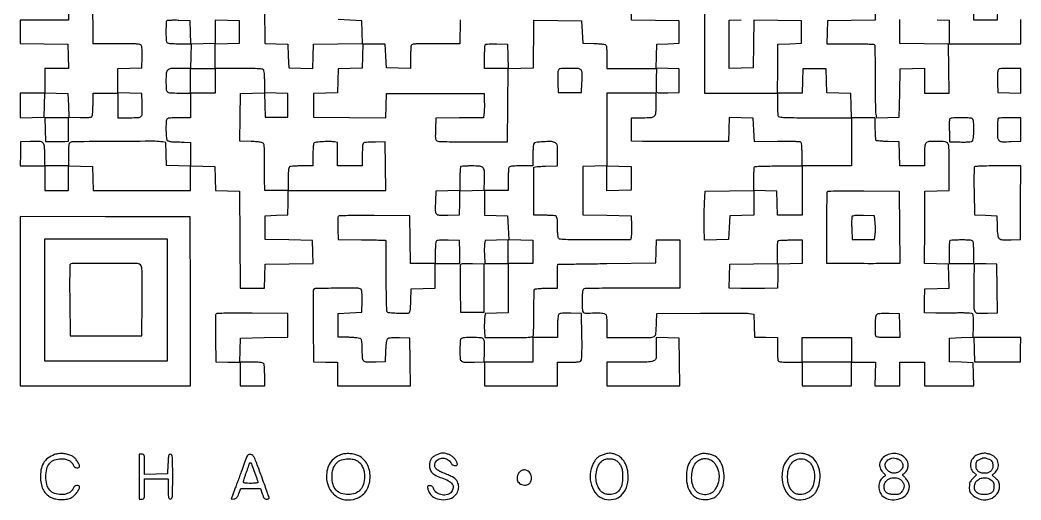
# Model space of a CAD drawing. Extents: x 179 to 1071, y 112 to 1107.
# Drawn here: x 179 to 1071, y 112 to 540 of the extents above; entities that cross this region are included whole.
import ezdxf

# ---------------------------------------------------------------- set-up
doc = ezdxf.new("R2010")
doc.units = 0

msp = doc.modelspace()

# ---------------------------------------------------------------- linework, layer by layer
for points in [[(571.230112, 540.25), (570.960225, 519), (549.587101, 519, 0.002047), (537.477814, 518.950425, 0.015915), (531.832155, 518.724398, 0.030051), (528.662198, 518.303759, 0.258641), (527.606989, 517.418213, 0.0721), (527.367872, 516.361111, 0.005887), (527.178303, 513.524537, 0.007809), (527.044304, 510.119908, 0.00593), (527, 506.384381), (527, 496.932337), (516.25, 497.216168), (505.5, 497.5), (505, 508), (504.5, 518.5), (494.5, 518.5), (484.5, 518.5), (484.216508, 507.783492), (483.933016, 497.066984), (473.216508, 496.783492), (462.5, 496.5), (462.216508, 485.783492), (461.933016, 475.066984), (451.216508, 474.783492), (440.5, 474.5), (440.5, 464), (440.5, 453.5), (472.716028, 453.236192), (504.932056, 452.972383), (505.216028, 463.736192), (505.5, 474.5), (549, 474.5), (592.5, 474.5), (592.748108, 467, -0.007634), (592.803444, 463.891684, -0.007426), (592.764794, 460.754244, -0.007356), (592.649308, 457.998453, -0.027246), (592.456503, 456.269767), (591.91679, 453.039533), (570.708395, 452.769767), (549.5, 452.5), (549.213656, 442.739067, 0.004035), (549.082314, 436.561383, 0.050094), (549.285832, 434.225782, 0.147748), (549.929746, 432.990136, 0.114834), (551.213656, 432.170159, 0.077712), (552.941581, 431.847546, 0.001645), (561.640886, 431.619768, 0.003769), (571.838204, 431.463241, 0.002527), (583.5, 431.431092), (613.5, 431.5), (613.763623, 464.217376), (614.027245, 496.934753), (625.263623, 497.217376), (636.5, 497.5), (636.628498, 508.5, -0.000011), (636.686514, 513.456964, -0.000007), (636.754941, 519.28553, -0.000007), (636.822713, 525.044777, -0.000012), (636.878498, 529.769888), (637, 540.039775), (658.25, 539.769888), (679.5, 539.5), (680, 529.5), (680.5, 519.5), (690.464966, 519.211195, -0.00836), (694.800174, 519.012968, -0.019108), (698.055937, 518.684251, -0.01918), (700.411, 518.262532, -0.199883), (701.199653, 517.711195, -0.117226), (701.504905, 516.827893, -0.006962), (701.747767, 513.991726, -0.010173), (701.922789, 510.573123, -0.007309), (701.984687, 506.75), (702, 497), (724.06435, 497), (746.128699, 497), (745.968492, 487.75, 0.001261), (745.914144, 484.077185, 0.001611), (745.883504, 480.692849, 0.001246), (745.874028, 477.855398, 0.013625), (745.904143, 476.715017, 0.223242), (746.410546, 475.772272, 0.124285), (747.641133, 475.264586, 0.038955), (750.197966, 475.095304, 0.004009), (756.25, 475.215017), (766.5, 475.5), (766.5, 486), (766.5, 496.5), (756.216527, 496.785353), (745.933054, 497.070705), (746.216527, 507.785353), (746.5, 518.5), (756.5, 519), (766.5, 519.5), (766.5, 529.5), (766.5, 539.5), (745.25, 539.769888), (724, 540.039775), (724, 551)], [(222, 551), (222, 540), (200.5, 540), (179, 540), (179, 529.519888), (179, 519.039775), (200.25, 518.769888), (221.5, 518.5), (221.783832, 507.75), (222.067663, 497), (211.533832, 497), (201, 497), (201, 486), (201, 475), (190, 475), (179, 475), (179, 463.966168), (179, 452.932337), (189.75, 453.216168), (200.5, 453.5), (200.784183, 464.284606), (201.068365, 475.069211), (211.284183, 474.784606), (221.5, 474.5), (222, 464), (222.5, 453.5), (232.417355, 453.211769, 0.006827), (237.195195, 453.138177, 0.023663), (240.282937, 453.278982, 0.033714), (242.294865, 453.604266, 0.19692), (243.152042, 454.211769, 0.115445), (243.475649, 455.139851, 0.007585), (243.733781, 457.985645, 0.010675), (243.919286, 461.421391, 0.007755), (243.984687, 465.25), (244, 475), (255, 475), (266, 475), (266, 464), (266, 453), (276.480948, 453, 0.01319), (284.50249, 453.211645, 0.203196), (286.933469, 454.397028, 0.179688), (287.928151, 457.034911, 0.009927), (287.795054, 466), (287.5, 474.5), (276.75, 474.783832), (266, 475.067663), (266, 486), (266, 496.932337), (276.75, 497.216168), (287.5, 497.5), (287.788859, 506.850715, 0.009044), (287.84141, 510.957683, 0.018924), (287.703614, 514.150171, 0.020746), (287.412685, 516.513859, 0.132968), (286.916414, 517.600715, 0.187846), (285.579686, 518.342659, 0.017979), (281.802428, 518.719322, 0.013243), (275.747993, 518.943154, 0.002617), (264.888178, 519), (244.021245, 519), (243.760623, 562.25)], [(789, 561.932337), (789, 518.466168), (789, 475), (821.5, 475), (854, 475), (854, 465.581787, 0.005951), (854.044305, 461.859224, 0.007831), (854.178303, 458.465525, 0.005915), (854.367894, 455.638111, 0.07203), (854.606989, 454.581787, 0.279562), (855.804405, 453.654033, 0.016522), (860.57718, 453.266892, 0.010731), (868.91322, 453.046481, 0.001243), (887.606989, 453), (920, 453), (920, 431.5), (920, 410), (898, 410), (876, 410), (875.984687, 419.75, 0.007457), (875.921634, 423.574932, 0.01034), (875.743153, 426.999192, 0.007168), (875.495256, 429.83843, 0.116634), (875.183945, 430.736612, 0.231494), (874.156123, 431.366718, 0.011517), (870.094703, 431.659458, 0.011745), (863.985928, 431.814849, 0.002893), (853.949257, 431.776263), (833.5, 431.579303), (833, 442.039652), (832.5, 452.5), (821.784171, 452.783485), (811.068343, 453.06697), (810.784171, 442.436855), (810.5, 431.806739), (777, 431.839127, -0.000148), (763.459397, 431.856238, -0.000168), (750.476562, 431.880872, -0.000153), (739.44448, 431.908894, -0.000936), (733.75, 431.935757), (724, 432), (724, 442.5), (724, 453), (733.964816, 453, 0.0177), (741.719525, 453.274608, 0.189883), (744.50496, 454.606725, 0.174589), (745.756305, 457.536065, 0.014506), (746, 465.934259), (746, 475), (724, 475), (702, 475), (702, 442.533832), (702, 410.067663), (691.25, 409.783832), (680.5, 409.5), (680.5, 388), (680.5, 366.5), (702, 366), (723.5, 365.5), (723.795054, 357, -0.006878), (723.86667, 353.580699, -0.008052), (723.83773, 350.335938, -0.007225), (723.729659, 347.599467, -0.047969), (723.526002, 346.25), (722.961896, 344), (691.680948, 344, -0.001932), (676.591106, 344.058299, -0.0073), (667.147683, 344.269181, -0.005252), (660.580095, 344.580926, -0.183898), (659.2, 345.2, -0.148618), (658.678473, 346.177004, -0.020076), (658.315267, 348.499944, -0.019202), (658.075751, 351.62258, -0.009539), (658, 355.593011, 0.006405), (657.937794, 360.449162, 0.033615), (657.690477, 363.105917, 0.068495), (657.220382, 364.642994, 0.195123), (656.418213, 365.393011, 0.070946), (655.373807, 365.631778, 0.006338), (652.68135, 365.821697, 0.008159), (649.449196, 365.955669, 0.006277), (645.918213, 366), (637, 366), (637, 387, 0.001113), (636.981958, 395.103968, 0.00176), (636.926563, 402.051562, 0.000393), (636.851697, 408.148204, 0.077325), (636.75, 408.75, -0.474795), (636.945705, 409.058842, -0.00532), (639.73125, 409.363063, -0.011337), (643.145136, 409.621204, -0.006601), (647.25, 409.783832), (658, 410.067663), (658, 420.058583, 0.003895), (657.949418, 426.55166, 0.054245), (657.660283, 428.872118, 0.15464), (656.910921, 430.124524, 0.090604), (655.402241, 431.037168, 0.089758), (651.762346, 431.715644, 0.018421), (645.202153, 431.50834, 0.012933), (638.609669, 430.884866, 0.224944), (636.833314, 429.764536, 0.114529), (636.515762, 428.859726, 0.007956), (636.261917, 426.15427, 0.010974), (636.079668, 422.885292, 0.008023), (636.015313, 419.25), (636, 410), (625.606989, 410, 0.005351), (620.039857, 409.940414, 0.030363), (617.086379, 409.69735, 0.063068), (615.398405, 409.23239, 0.205218), (614.606989, 408.418213, 0.07203), (614.367894, 407.361889, 0.005915), (614.178303, 404.534475, 0.007831), (614.044305, 401.140776, 0.005951), (614, 397.418213), (614, 388), (603.5, 388), (593, 388), (593, 377.034983), (593, 366.069966), (603.25, 365.784983), (613.5, 365.5), (614, 355), (614.5, 344.5), (625.25, 344.216168), (636, 343.932337), (636, 333.466168), (636, 323), (625, 323), (614, 323), (614, 333.534983), (614, 344.069966), (603.757866, 343.784983), (593.515732, 343.5), (593.007866, 340.64126, 0.031966), (592.831672, 339.073399, 0.007638), (592.745831, 336.451093, 0.007819), (592.740363, 333.430664, 0.007664), (592.829004, 330.39126), (593.158008, 323), (603.579004, 323), (614, 323), (614, 301.034983), (614, 279.069966), (603.75, 278.784983), (593.5, 278.5), (593, 273.5, 0.013845), (592.832182, 271.172593, 0.007325), (592.746404, 268.279687, 0.007284), (592.745142, 265.31545, 0.011179), (592.838821, 262.75), (593.177642, 257), (614.481832, 257, 0.002257), (626.033744, 257.052143, 0.014388), (631.891357, 257.27367, 0.021785), (635.352602, 257.656431, 0.268885), (636.345392, 258.457694, 0.083419), (636.570084, 259.566393, 0.001724), (636.740447, 265.233161, 0.003986), (636.86423, 271.874683, 0.002666), (636.904762, 279.476136, -0.002897), (636.948614, 287.044289, -0.004484), (637.082961, 293.579247, -0.001513), (637.266316, 299.21066, -0.130229), (637.511398, 300.018442, -0.226252), (638.117418, 300.408774, -0.008602), (640.859998, 300.711667, -0.013975), (644.205498, 300.928905, -0.009224), (648.059017, 301), (658, 301), (658, 311.5, -0.002228), (658.018013, 315.541508, -0.003599), (658.073437, 318.981242, -0.000698), (658.148116, 322.003456, -0.206741), (658.25, 322.223379, -0.179885), (658.488774, 322.316886, -0.000038), (671.204688, 322.535835, -0.000784), (685.302846, 322.755393, -0.000474), (702, 322.973379), (745.5, 323.5), (745.784983, 333.75), (746.069966, 344), (756.534983, 344), (767, 344), (767, 322.5), (767, 301), (756.75, 300.926937, -0.001615), (750.918099, 300.904209, -0.000306), (740.290427, 300.903637, -0.000327), (727.879961, 300.918696, -0.0003), (715.111026, 300.950216, 0.001773), (702.946481, 300.944405, 0.00271), (692.395887, 300.84475, 0.000949), (683.298059, 300.69222, 0.072293), (681.861026, 300.455892, 0.177171), (680.863049, 299.684495, 0.099024), (680.308751, 298.232412, 0.037333), (680.054529, 295.495441, 0.004497), (680, 289.432612, 0.007533), (680.119774, 281.48326, 0.200758), (680.978453, 279.592932, 0.19027), (682.943564, 278.825942, 0.006661), (691.272662, 278.969607, -0.011608), (694.692893, 278.994758, -0.022652), (697.41457, 278.828102, -0.026353), (699.45295, 278.500936, -0.120804), (700.522662, 277.981192, -0.14635), (701.244258, 276.897465, -0.041154), (701.681577, 274.890385, -0.026017), (701.930602, 271.793974, -0.007057), (702, 266.877555), (702, 257), (723.480948, 257, 0.003164), (740.479112, 257.10758, 0.127215), (744.042339, 258.077367, 0.245296), (745.690422, 260.643505, 0.01508), (746.24922, 270), (746.5, 278.5), (785.5, 278.793658, -0.001505), (800.748164, 278.862581, -0.002148), (814.282093, 278.82487, -0.001174), (825.724706, 278.71695, -0.032398), (828.715636, 278.487539), (832.931273, 277.88776), (833.215636, 267.69388), (833.5, 257.5), (843.75, 257.215017), (854, 256.930034), (854, 246.572006, 0.005378), (854.059653, 241.025624, 0.030449), (854.302828, 238.080782, 0.063222), (854.767938, 236.397244, 0.204941), (855.581787, 235.606989, 0.07203), (856.638111, 235.367894, 0.005915), (859.465525, 235.178303, 0.007831), (862.859224, 235.044305, 0.005951), (866.581787, 235), (876, 235), (876, 224.5), (876, 214), (898, 214), (920, 214), (920, 224.5), (920, 235), (930.75, 235.00211), (941.5, 235.00422), (941.185662, 224.50211), (940.871323, 214), (951.935662, 214), (963, 214), (963, 224.5), (963, 235), (974, 235), (985, 235), (985, 224.5), (985, 214), (1007.034983, 214), (1029.069966, 214), (1028.784983, 224.25), (1028.5, 234.5), (1018, 235), (1007.5, 235.5), (1007.5, 246), (1007.5, 256.5), (1018, 257), (1028.5, 257.5), (1028.788231, 267.417355, 0.006892), (1028.861065, 272.186171, 0.023491), (1028.719891, 275.287814, 0.033233), (1028.394279, 277.319727, 0.190435), (1027.788231, 278.202357, 0.126042), (1026.841025, 278.539517, 0.007539), (1023.794043, 278.771927, 0.010934), (1020.116063, 278.916114, 0.007831), (1016, 278.922923, -0.00193), (1011.23499, 278.874573, -0.001151), (1005.563499, 278.851971, -0.001152), (999.912538, 278.855469, -0.001994), (995.216168, 278.887922), (984.932337, 279), (985.216168, 289.75), (985.5, 300.5), (996.283485, 300.784171), (1007.06697, 301.068343), (1006.783485, 311.784171), (1006.5, 322.5), (995.736192, 322.783972), (984.972383, 323.067944), (985.236192, 355.283972), (985.5, 387.5), (996.25, 387.783832), (1007, 388.067663), (1007, 409.425424, 0.003011), (1006.898961, 426.201687, 0.114222), (1006.008379, 429.848775, 0.257962), (1003.593659, 431.496944, 0.020984), (995.66448, 431.909946, 0.021827), (988.997011, 431.686028, 0.193554), (986.412501, 430.406825, 0.168142), (985.238479, 427.595967, 0.015622), (985, 419.964816), (985, 410), (974.033832, 410), (963.067663, 410), (962.783832, 420.75), (962.5, 431.5), (952.560598, 431.772735, -0.005103), (948.710893, 431.917699, -0.007801), (945.376729, 432.129521, -0.003444), (942.555841, 432.372536, -0.174895), (942.062331, 432.604335, -0.174373), (941.694292, 433.38585, -0.008212), (941.462677, 436.333159, -0.008696), (941.264525, 440.772269, -0.002012), (941.091064, 448.25), (941, 453), (930.533832, 453), (920.067663, 453), (919.783832, 463.75), (919.5, 474.5), (908.783492, 474.783492), (898.066984, 475.066984), (897.783492, 485.783492), (897.5, 496.5), (887, 496.5), (876.5, 496.5), (876.216168, 485.75), (875.932337, 475), (864.946666, 475), (853.960995, 475), (854.230498, 496.75), (854.5, 518.5), (865, 519), (875.5, 519.5), (875.5, 529.5), (875.5, 539.5), (854.269945, 539.76983), (833.039891, 540.039659), (832.769945, 518.76983), (832.5, 497.5), (821.75, 497.216168), (811, 496.932337), (811, 518.432337), (811, 539.932337), (821.75, 540.216168)], [(1050.216168, 550.75), (1049.932337, 540), (1039.466168, 540), (1029, 540), (1028.984687, 560.75, 0.003536)], [(941, 551.019888), (941, 540.039775), (919.75, 539.769888), (898.5, 539.5), (898.215017, 529.25), (897.930034, 519), (918.906, 519, -0.003616), (927.740472, 518.936115, -0.008073), (934.455486, 518.730509, -0.003692), (939.747448, 518.443725, -0.243577), (940.506607, 517.98931, -0.133414), (940.759873, 517.135345, -0.000788), (940.938185, 508.833338, -0.003222), (941.066069, 499.328789, -0.002036), (941.098652, 488.23931, 0.001901), (941.128667, 476.990291, 0.002691), (941.247353, 466.97759, 0.001537), (941.418917, 458.530902, 0.038218), (941.650639, 456.216315), (942.23522, 452.932631), (952.36761, 453.216315), (962.5, 453.5), (963, 475), (963.5, 496.5), (974.25, 496.783832), (985, 497.067663), (985, 486.033832), (985, 475), (996.019502, 475), (1007.039005, 475), (1006.769502, 496.75), (1006.5, 518.5), (984.75, 518.769502), (963, 519.039005), (963, 540.519502)]]:
    msp.add_lwpolyline(points, format="xyb")
for points in [[(396.763807, 551.284831), (397.027614, 519.069661), (407.263807, 518.784831), (417.5, 518.5), (418, 508), (418.5, 497.5), (429.215829, 497.216515), (439.931657, 496.93303), (440.215829, 507.716515), (440.5, 518.5), (462.284767, 518.769599), (484.069533, 519.039198), (483.784767, 529.269599), (483.5, 539.5), (473, 540), (462.5, 540.5)], [(996.25, 540.216168), (1007, 539.932337), (1007, 529.466168), (1007, 519), (1039, 519), (1071, 519), (1071, 540.534983)]]:
    msp.add_lwpolyline(points)
for points in [[(353, 529.567663), (353, 519.067663), (342.25, 518.783832), (331.5, 518.5), (331.216168, 507.75), (330.932337, 497), (321.001352, 497, 0.016353), (313.358379, 496.749962, 0.174802), (310.556878, 495.527298, 0.186364), (309.273873, 492.834761, 0.019046), (309, 485.647529, 0.01362), (309.196463, 478.43646, 0.195954), (310.269946, 476.16497, 0.176701), (312.674412, 475.169508, 0.010683), (320.606989, 475), (331, 475), (331, 464), (331, 453), (321.581787, 453, 0.005951), (317.859224, 452.955695, 0.007831), (314.465525, 452.821697, 0.005915), (311.638111, 452.632106, 0.07203), (310.581787, 452.393011, 0.190061), (309.785864, 451.663266, 0.071459), (309.315682, 450.197627, 0.035402), (309.070745, 447.679954, 0.006995), (309.015313, 443.143011, 0.009521), (309.086359, 439.729884, 0.012559), (309.288396, 436.624584, 0.010019), (309.571846, 434.061101, 0.108977), (309.923453, 433.089615, 0.138758), (310.563693, 432.515865, 0.042405), (311.787419, 432.040986, 0.037149), (313.366603, 431.702499, 0.026998), (315.158141, 431.553638, -0.000805), (317.228709, 431.490407, -0.000375), (319.913641, 431.40207, -0.000372), (322.73135, 431.30515, -0.00052), (325.25, 431.214023), (331, 431), (331, 420.466168), (331, 409.932337), (320.25, 410.216168), (309.5, 410.5), (309.215811, 420.678054), (308.931622, 430.856108), (306.215811, 431.362379, 0.046761), (299.500846, 431.974092, 0.000859), (263.804921, 431.81967, 0.000362), (226.516533, 431.567276, 0.121317), (223.75, 430.863965, 0.156905), (222.836139, 429.919862, 0.074801), (222.317345, 428.292043, 0.034272), (222.061068, 425.473827, 0.005542), (222, 419.964816), (222, 410), (211.5, 410), (201, 410), (201, 419.964816, 0.018261), (200.715759, 427.745043, 0.189805), (199.354446, 430.576308, 0.180768), (196.394003, 431.792504, 0.016288), (188.243181, 431.788833), (179.5, 431.5), (179.216168, 420.75), (178.932337, 410), (189.966168, 410), (201, 410), (201, 399), (201, 388), (211.5, 388), (222, 388), (222, 399.033832), (222, 410.067663), (232.75, 409.783832), (243.5, 409.5), (243.783832, 398.75), (244.067663, 388), (287.533832, 388), (331, 388), (331, 399.033832), (331, 410.067663), (341.75, 409.783832), (352.5, 409.5), (352.783492, 398.783492), (353.066984, 388.066984), (363.783492, 387.783492), (374.5, 387.5), (374.760623, 344.25), (375.021245, 301), (385.976791, 301), (396.932337, 301), (397.216168, 311.75), (397.5, 322.5), (418.784762, 322.769989), (440.069525, 323.039978), (439.784762, 333.269989), (439.5, 343.5), (418.5, 344), (397.5, 344.5), (397.5, 355), (397.5, 365.5), (407.5, 366), (417.5, 366.5), (417.783832, 377.25), (418.067663, 388), (461.553334, 388), (505.039005, 388), (504.769502, 409.75), (504.5, 431.5), (495.724102, 431.347051, 0.005679), (492.255407, 431.247182, 0.007464), (489.093107, 431.072866, 0.005631), (486.458179, 430.858292, 0.06858), (485.474102, 430.628436, 0.217428), (484.733027, 429.873596, 0.052495), (484.300835, 428.131007, 0.028564), (484.06191, 425.191629, 0.005999), (484, 420.031385), (484, 410), (473, 410), (462, 410), (462, 420.420545), (462, 430.841089), (459.25, 431.379101, 0.0484), (455.633088, 431.72913, 0.010779), (449.417675, 431.59357, 0.007158), (443.118457, 431.22983, 0.12098), (441.151778, 430.593804, 0.211909), (440.637987, 429.842125, 0.018563), (440.296867, 427.503185, 0.018839), (440.070019, 424.26905, 0.008088), (440, 419.940983), (440, 410), (430.581787, 410, 0.005951), (426.859224, 409.955695, 0.007831), (423.465525, 409.821697, 0.005915), (420.638111, 409.632106, 0.07203), (419.581787, 409.393011, 0.205218), (418.76761, 408.601595, 0.063068), (418.30265, 406.913621, 0.030363), (418.059586, 403.960143, 0.005351), (418, 398.393011), (418, 388), (407.5, 388), (397, 388), (396.93983, 398.25, -0.00103), (396.922119, 402.898855, -0.000616), (396.919258, 408.426562, -0.000616), (396.929975, 413.930525, -0.001071), (396.954293, 418.5, 0.008942), (396.913266, 422.436848, 0.012081), (396.726571, 425.992037, 0.009164), (396.446958, 428.927907, 0.116804), (396.074267, 429.962252, 0.171969), (395.127992, 430.684308, 0.035908), (393.069057, 431.186877, 0.024607), (389.908973, 431.562856, 0.007268), (385.040257, 431.829345), (374.960906, 432.234185), (375.230453, 453.367092), (375.5, 474.5), (386.215829, 474.783485), (396.931657, 475.06697), (397.215829, 464.283485), (397.5, 453.5), (407.5, 453.5), (417.5, 453.5), (417.5, 464), (417.5, 474.5), (407.25, 474.784983), (397, 475.069966), (397, 484.834983, 0.00874), (396.925625, 489.089346, 0.018513), (396.688556, 492.377065, 0.019392), (396.327709, 494.800997, 0.150838), (395.8, 495.8, 0.175156), (394.538104, 496.391927, 0.00933), (390.045513, 496.721154, 0.010454), (383.593081, 496.937931, 0.003169), (373.8, 497), (353, 497), (353, 507.966168), (353, 518.932337), (363.75, 519.216168), (374.5, 519.5), (374.5, 529.5), (374.5, 539.5), (363.75, 539.783832), (353, 540.067663)], [(309.699448, 539.366114, 0.193402), (309.114208, 537.994573, 0.004076), (309.015901, 530.475546, 0.006902), (309.080023, 523.256213, 0.086143), (309.606989, 520.581787, 0.205495), (310.399564, 519.767284, 0.062914), (312.091976, 519.302474, 0.030277), (315.054089, 519.059519, 0.005326), (320.641972, 519), (331.069966, 519), (330.784983, 529.25), (330.5, 539.5), (320.449448, 539.782781, 0.006672), (316.547259, 539.840477, 0.010046), (313.145783, 539.777033, 0.005301), (310.300668, 539.636532, 0.183378)], [(613.783832, 507.75), (614.067663, 497), (603.533832, 497), (593, 497), (593, 507.333333, -0.006326), (593.050742, 511.343969, -0.009524), (593.20576, 514.83701, -0.00491), (593.420396, 517.763196, -0.177417), (593.700461, 518.367127, -0.182377), (594.297812, 518.637197, -0.005798), (597.000338, 518.778463, -0.010544), (600.240283, 518.841782, -0.007041), (603.950461, 518.783794), (613.5, 518.5)], [(658.473998, 494.75, 0.047969), (658.270341, 493.400533, 0.007225), (658.16227, 490.664062, 0.008052), (658.13333, 487.419301, 0.006878), (658.204946, 484), (658.5, 475.5), (669, 475.5), (679.5, 475.5), (679.795054, 484, 0.009691), (679.93182, 492.927911, 0.173957), (678.968271, 495.579659, 0.207748), (676.598551, 496.777826, 0.014616), (669, 497, 0.004007), (662.754973, 496.949949, 0.048678), (660.377276, 496.679378, 0.14929), (659.173534, 496.010824, 0.13119)], [(1050.473998, 494.75, 0.047969), (1050.270341, 493.400533, 0.007225), (1050.16227, 490.664062, 0.008052), (1050.13333, 487.419301, 0.006878), (1050.204946, 484), (1050.5, 475.5), (1060.75, 475.215017), (1071, 474.930034), (1071, 485.965017), (1071, 497), (1061.019052, 497, 0.003995), (1054.760766, 496.949995, 0.048598), (1052.379426, 496.679513, 0.149208), (1051.174173, 496.010953, 0.131365)], [(201.216168, 442.348654), (201.5, 431.697308), (208.5, 431.736407, 0.001183), (211.418349, 431.759615, 0.001111), (214.398438, 431.796993, 0.001105), (217.041311, 431.841857, 0.003835), (218.75, 431.887753), (222, 432), (222, 442.5), (222, 453), (211.466168, 453), (200.932337, 453)], [(1007.428774, 451.674983, 0.081576), (1007.239739, 450.759462, 0.005094), (1007.154817, 447.988533, 0.007418), (1007.136181, 444.669392, 0.005431), (1007.210159, 440.986027), (1007.5, 431.622087), (1016.955148, 431.358856, 0.009479), (1020.890294, 431.323927, 0.016315), (1024.164352, 431.463843, 0.014932), (1026.70852, 431.732474, 0.140327), (1027.705148, 432.170257, 0.161462), (1028.299991, 433.123468, 0.028315), (1028.686102, 435.231747, 0.022583), (1028.927309, 438.264832, 0.00855), (1029, 442.515456, 0.006325), (1028.937985, 447.417502, 0.033385), (1028.690975, 450.093468, 0.068138), (1028.221211, 451.640217, 0.195813), (1027.418213, 452.393011, 0.071017), (1026.373035, 452.631799, 0.006311), (1023.672131, 452.821697, 0.008138), (1020.429836, 452.955671, 0.006256), (1016.886828, 453, 0.00776), (1012.608242, 452.933591, 0.027044), (1009.856159, 452.698783, 0.040259), (1008.104992, 452.30781, 0.229995)], [(1050.666667, 452.333333, 0.17604), (1050.400473, 451.763307, 0.005394), (1050.195833, 449.131169, 0.010012), (1050.048314, 445.979912, 0.006689), (1050, 442.368517, 0.017724), (1050.255816, 435.154068, 0.199394), (1051.513227, 432.644681, 0.178397), (1054.25107, 431.615471, 0.013692), (1062.25, 431.782559), (1071, 432.205232), (1071, 442.602616), (1071, 453), (1061.166667, 453, 0.006327), (1057.350087, 452.951706, 0.009526), (1054.026042, 452.804167, 0.004912), (1051.241448, 452.599886, 0.177413)], [(571.666667, 409.333333, 0.178489), (571.399823, 408.754766, 0.004541), (571.195833, 405.837021, 0.009138), (571.048278, 402.362473, 0.006042), (571, 398.367165), (571, 388.067663), (560.25, 387.783832), (549.5, 387.5), (549.204946, 379, 0.009619), (549.065344, 369.971409, 0.179386), (550.048609, 367.349379, 0.210395), (552.4457, 366.214168, 0.013848), (560.277755, 366.215323), (570.5, 366.5), (570.783492, 377.216508), (571.066984, 387.933016), (581.783492, 388.216508), (592.5, 388.5), (592.788833, 397.243181, 0.01597), (592.797608, 405.327865, 0.173655), (591.623445, 408.313137, 0.194582), (588.884026, 409.697171, 0.020868), (581.631483, 410, 0.006689), (578.020088, 409.951686, 0.010012), (574.868831, 409.804167, 0.005394), (572.236693, 409.599527, 0.17604)], [(876, 388), (876, 366), (865.033832, 366), (854.067663, 366), (853.783832, 376.75), (853.5, 387.5), (843.25, 387.784983), (833, 388.069966), (833, 377.068815), (833, 366.067663), (822.25, 365.783832), (811.5, 365.5), (811, 355), (810.5, 344.5), (799.811101, 344.216788), (789.122201, 343.933576), (788.811101, 355.216788, -0.005594), (788.727862, 360.299039, -0.003465), (788.738261, 366.269932, -0.003475), (788.83038, 372.166393, -0.006253), (789, 377), (789.5, 387.5), (811.25, 387.769502), (833, 388.039005), (833, 398.352836, -0.006033), (833.048277, 402.353637, -0.009127), (833.195833, 405.832812, -0.00453), (833.399815, 408.754654, -0.178521), (833.666667, 409.333333, -0.189545), (834.287675, 409.603799, -0.001277), (840.257292, 409.804167, -0.004756), (847.132422, 409.951903, -0.002993), (855.166667, 410), (876, 410)], [(1029.447199, 408.723, 0.088003), (1029.255956, 407.733152, 0.001312), (1029.180843, 401.807175, 0.003516), (1029.16003, 394.911562, 0.002311), (1029.228584, 386.973), (1029.5, 366.5), (1039.5, 366), (1049.5, 365.5), (1049.78602, 355.765906, 0.018563), (1050.288309, 348.223421, 0.181953), (1051.69017, 345.419268, 0.179528), (1054.602547, 344.215405, 0.01798), (1062.259538, 344.209712), (1070.5, 344.5), (1070.763664, 377.25), (1071.027329, 410), (1050.48228, 410, 0.002749), (1040.200895, 409.943472, 0.01241), (1034.20111, 409.728498, 0.012788), (1030.313257, 409.392499, 0.280154)], [(962.763853, 355.25), (963.027706, 323), (952.763853, 322.926805, -0.00126), (944.527276, 322.888824, -0.000694), (934.455126, 322.881746, -0.00058), (922.339842, 322.904102, -0.000334), (907.75, 322.957682), (898, 323), (898, 354.833333, -0.002001), (898.049029, 367.086392, -0.003231), (898.199888, 377.515513, -0.000593), (898.402981, 386.698691, -0.192864), (898.680468, 387.347135, -0.194926), (899.328722, 387.621499, -0.000608), (908.434599, 387.750224, -0.003285), (918.778546, 387.815907, -0.002034), (930.930468, 387.763802), (962.5, 387.5)], [(462.422576, 364.658833, 0.081878), (462.235762, 363.751312, 0.004959), (462.152997, 360.965857, 0.007304), (462.135721, 357.630588, 0.005329), (462.210159, 353.924983), (462.5, 344.5), (483.414282, 344.252384, -0.001613), (491.458792, 344.131188, -0.002619), (498.29212, 343.97038, -0.000395), (504.342878, 343.791482, -0.191037), (504.693248, 343.640085, -0.195791), (504.842618, 343.285515, -0.000187), (504.947117, 334.309265, -0.001812), (505.023944, 324.256515, -0.001106), (505.045373, 312.387701, 0.002429), (505.09849, 300.456831, 0.003811), (505.272153, 290.201511, 0.00108), (505.510101, 281.29643, 0.134831), (505.835026, 280.234465, 0.229937), (507.093376, 279.456348, 0.008001), (512.983208, 278.949801, 0.015289), (519.356243, 278.699747, 0.019668), (525.216168, 278.879639, 0.241101), (526.132555, 279.432929, 0.093391), (526.682064, 280.857316, 0.03447), (527.001839, 283.674162, 0.004432), (527.216168, 289.75), (527.5, 300.5), (538.25, 300.783832), (549, 301.067663), (549, 312.033832), (549, 323), (560.034983, 323), (571.069966, 323), (570.784983, 333.25), (570.5, 343.5), (560.582645, 343.788231, 0.006827), (555.804805, 343.861823, 0.023663), (552.717063, 343.721018, 0.033714), (550.705135, 343.395734, 0.19692), (549.847958, 342.788231, 0.113964), (549.524772, 341.869999, 0.008157), (549.266219, 339.16123, 0.011132), (549.080746, 335.886984, 0.008167), (549.015313, 332.25), (549, 323), (538.019888, 323), (527.039775, 323), (526.769888, 344.25), (526.5, 365.5), (494.712418, 365.73385, 0.001572), (478.141422, 365.803644, 0.008587), (469.179339, 365.659283, 0.007426), (463.405638, 365.381164, 0.293357)], [(920.44275, 364.711405, 0.081149), (920.248444, 363.774362, 0.00524), (920.158923, 360.981301, 0.007536), (920.137209, 357.634347, 0.00554), (920.210159, 353.924983), (920.5, 344.5), (930.5, 344.5), (940.5, 344.5), (941.08534, 348.886315, 0.022863), (941.269448, 350.99849, 0.010307), (941.326793, 353.780045, 0.01018), (941.266834, 356.724741, 0.013684), (941.08534, 359.386315), (940.5, 365.5), (930.732592, 365.786422, 0.006215), (925.820487, 365.869374, 0.027145), (922.9185, 365.724677, 0.046335), (921.158442, 365.373938, 0.232847)], [(876, 333.533832), (876, 323.067663), (865.25, 322.783832), (854.5, 322.5), (854.217057, 311.837601), (853.934114, 301.175203), (842.896523, 300.837601, -0.004776), (837.911622, 300.732779, -0.002919), (832.027905, 300.699624, -0.002925), (826.198828, 300.734914, -0.005192), (821.396568, 300.841971), (810.934202, 301.183942), (811.217101, 311.841971), (811.5, 322.5), (832.75, 322.769888), (854, 323.039775), (854, 332.853221, -0.006339), (854.048294, 336.662176, -0.009543), (854.195833, 339.9798, -0.004928), (854.400127, 342.75872, -0.177365), (854.666667, 343.333333, -0.178563), (855.245497, 343.600197, -0.004516), (858.172917, 343.804167, -0.009111), (861.658388, 343.951724, -0.006022), (865.666667, 344), (876, 344)], [(1007.666667, 343.333333, 0.177413), (1007.400114, 342.758552, 0.004912), (1007.195833, 339.973958, 0.009526), (1007.048294, 336.649913, 0.006327), (1007, 332.833333), (1007, 323), (1018, 323), (1029, 323), (1029, 331.918213, 0.006277), (1028.955669, 335.449196, 0.008159), (1028.821697, 338.68135, 0.006338), (1028.631778, 341.373807, 0.070946), (1028.393011, 342.418213, 0.199759), (1027.624187, 343.225925, 0.066055), (1026.020372, 343.693741, 0.032092), (1023.231606, 343.939041, 0.005893), (1018.059678, 344, 0.006396), (1014.284117, 343.951702, 0.009619), (1010.994614, 343.804167, 0.005003), (1008.240534, 343.599816, 0.177151)], [(223.453816, 321.740243, 0.089548), (223.261817, 320.729866, 0.000598), (223.19019, 311.747155, 0.00234), (223.168607, 301.460077, 0.00149), (223.235201, 289.490243), (223.5, 258.5), (255.5, 258.5), (287.5, 258.5), (287.765726, 289.5, 0.001225), (287.879013, 308.006621, 0.012082), (287.71941, 315.793845, 0.024457), (287.315418, 320.099227, 0.201729), (286.324597, 321.75, 0.157681), (282.495237, 323.016106, 0.001671), (254.221233, 323.106234, 0.001077), (225.335041, 323.03952, 0.309316)], [(571.460699, 321.75818, 0.087787), (571.264261, 320.743783, 0.001376), (571.184809, 314.817509, 0.003604), (571.161015, 307.914021, 0.002374), (571.228584, 299.973), (571.5, 279.5), (582, 279.5), (592.5, 279.5), (592.5, 301), (592.5, 322.5), (582.232115, 322.785181, 0.006024), (577.155199, 322.864994, 0.024688), (574.079318, 322.724352, 0.038626), (572.174323, 322.392889, 0.243366)], [(1029.700461, 322.367127, 0.189219), (1029.416419, 321.716065, 0.001354), (1029.20576, 315.640021, 0.004899), (1029.050541, 308.633537, 0.003088), (1029, 300.449965, 0.003038), (1029.101702, 283.710082, 0.126622), (1030.034507, 280.25995, 0.262365), (1032.495063, 278.779416, 0.016507), (1041.269296, 278.818919), (1050.038592, 279.148042), (1049.769296, 300.824021), (1049.5, 322.5), (1039.950461, 322.783794, 0.007041), (1036.240283, 322.841782, 0.010544), (1033.000338, 322.778463, 0.005798), (1030.297812, 322.637197, 0.182377)], [(440.440033, 299.704326, 0.089729), (440.253509, 298.720831, 0.000549), (440.186381, 289.590356, 0.002241), (440.167869, 279.15, 0.001423), (440.235416, 266.990803), (440.5, 235.5), (451.25, 235.216168), (462, 234.932337), (462, 224.466168), (462, 214), (494.519888, 214), (527.039775, 214), (526.769888, 235.25), (526.5, 256.5), (517.149285, 256.788859, 0.009201), (513.107454, 256.839305, 0.018158), (509.900196, 256.703774, 0.018909), (507.492201, 256.422313, 0.135457), (506.434371, 255.945533, 0.155031), (505.792893, 254.94575, 0.027795), (505.331287, 252.750668, 0.02215), (504.990567, 249.590478, 0.008399), (504.785086, 245.156674), (504.5, 235.5), (496.503355, 235.203496, -0.010302), (488.027735, 235.063995, -0.171609), (485.416421, 235.999636, -0.208477), (484.229572, 238.30309, -0.016178), (484, 245.396607, 0.008387), (483.927616, 249.71142, 0.022682), (483.686249, 252.763998, 0.028856), (483.297874, 254.874805, 0.160974), (482.695876, 255.837437, 0.131421), (481.740901, 256.277004, 0.010763), (479.000112, 256.687053, 0.013854), (475.65896, 257.019842, 0.010217), (471.945876, 257.209882), (462.5, 257.5), (462.5, 268), (462.5, 278.5), (473, 279), (483.5, 279.5), (483.788231, 289.417355, 0.006803), (483.862102, 294.198529, 0.023727), (483.721431, 297.281172, 0.033896), (483.39626, 299.285753, 0.199357), (482.788231, 300.133611, 0.139759), (479.523467, 301.063181, 0.002451), (460.981284, 300.966128, 0.001458), (441.888283, 300.716918, 0.306168)], [(353.434825, 277.690751, 0.088201), (353.248346, 276.723524, 0.001254), (353.177208, 270.797702, 0.003436), (353.159128, 263.909309, 0.002252), (353.228584, 255.973), (353.5, 235.5), (364.25, 235.216168), (375, 234.932337), (375, 224.466168), (375, 214), (386, 214), (397, 214), (397, 222.918213, 0.006277), (396.955669, 226.449196, 0.008159), (396.821697, 229.68135, 0.006338), (396.631778, 232.373807, 0.070946), (396.393011, 233.418213, 0.205485), (395.600474, 234.232706, 0.062919), (393.908208, 234.697521, 0.03028), (390.946379, 234.940479, 0.005326), (385.359179, 235), (374.932337, 235), (375.216168, 245.75), (375.5, 256.5), (396.5, 257), (417.5, 257.5), (417.5, 268), (417.5, 278.5), (385.70624, 278.717752, 0.001676), (369.653474, 278.773895, 0.00799), (360.482501, 278.628675, 0.00578), (354.357261, 278.362835, 0.295544)], [(659.233397, 277.833397, 0.148125), (658.682574, 276.803904, 0.021466), (658.312928, 274.426544, 0.019314), (658.074084, 271.147133, 0.00852), (658, 266.8), (658, 257), (646.939812, 257), (635.879624, 257), (636.005865, 248.25, -0.001027), (636.04936, 244.734939, -0.001212), (636.07562, 241.409375, -0.001058), (636.085045, 238.601305, -0.007648), (636.066053, 237.25), (636, 235), (614.5, 235), (593, 235), (593, 224.5), (593, 214), (625.5, 214), (658, 214), (658, 224.5), (658, 235), (667.877555, 235, 0.007431), (672.612619, 235.070375, 0.023668), (675.765909, 235.313817, 0.033485), (677.870358, 235.72143, 0.156203), (678.89865, 236.37788, 0.155745), (679.441468, 237.72239, 0.008655), (679.70418, 242.294193, 0.010005), (679.833319, 248.723919, 0.003345), (679.771094, 258.12788), (679.5, 278.5), (669.983397, 278.783397, 0.008138), (665.607967, 278.842445, 0.021344), (662.471245, 278.699745, 0.026578), (660.271169, 278.386818, 0.148826)], [(962.783832, 267.75), (963.067663, 257), (952.640821, 257, -0.00628), (947.573325, 257.063651, -0.023847), (944.416011, 257.293925, -0.034974), (942.42458, 257.677759, -0.240498), (941.70593, 258.32395, -0.077439), (941.511884, 259.226218, -0.005429), (941.391495, 261.818325, -0.007586), (941.328126, 264.926847, -0.005637), (941.348942, 268.36053, -0.008361), (941.494775, 272.640834, -0.029485), (941.796132, 275.376083, -0.046789), (942.26938, 277.139469, -0.1602), (943, 278.055243, -0.117185), (944.031666, 278.427605, -0.011309), (946.703125, 278.669919, -0.013884), (949.943633, 278.799846, -0.010538), (953.5, 278.768663), (962.5, 278.5)], [(571.606989, 255.418213, 0.070903), (571.368235, 254.374278, 0.006355), (571.178303, 251.686947, 0.008172), (571.044332, 248.460948, 0.00629), (571, 244.937265, 0.018396), (571.247889, 238.202118, 0.216958), (572.475084, 235.960401, 0.161461), (575.164284, 235.06185, 0.009253), (584, 235.204946), (592.5, 235.5), (592.795054, 244, 0.009652), (592.932406, 252.921142, 0.172963), (591.974169, 255.575505, 0.208519), (589.614895, 256.775922, 0.014882), (582.087937, 257, 0.005765), (576.828545, 256.939362, 0.031694), (574.003282, 256.694582, 0.065386), (572.380901, 256.227398, 0.201)], [(745.889309, 249.284983, 0.002384), (745.859633, 246.144491, 0.00274), (745.862028, 243.146073, 0.002463), (745.890509, 240.604312, 0.015784), (745.951876, 239.318669, -0.248435), (744.97776, 237.063553, -0.124936), (742.0757, 235.741543, -0.040047), (735.906204, 235.129886, -0.004692), (722.065741, 235), (702, 235), (702, 224.5), (702, 214), (734.519888, 214), (767.039775, 214), (766.769888, 235.25), (766.5, 256.5), (756.25, 256.784983), (746, 257.069966)], [(209.740524, 152.623449, 0.069648), (203.770915, 149.406912, 0.101113), (199.765425, 144.984484, 0.093511), (197.621144, 139.07256, 0.052328), (197.184602, 131.409799, 0.045371), (197.998397, 125.564485, 0.070266), (199.8349, 120.81991, 0.078477), (202.726563, 117.141728, 0.074373), (206.660762, 114.453416, 0.06822), (210.829866, 113.096111, 0.043226), (215.926753, 112.625288, 0.043636), (220.930066, 113.03397, 0.079911), (224.794223, 114.34978, 0.06837), (227.200769, 116.083189, 0.039093), (229.59798, 118.751621, 0.038678), (231.441693, 121.587678, 0.124674), (231.996262, 123.75, 0.309569), (231.291512, 124.785824, 0.126694), (229.516103, 125.001511, 0.099942), (227.547519, 124.3264, 0.185554), (226.508279, 123.026085, -0.105962), (225.08797, 120.536625, -0.08529), (222.669117, 118.616245, -0.073405), (219.398706, 117.406461, -0.051987), (215.5, 117, -0.088447), (209.650419, 118.042917, -0.129993), (205.396231, 121.025162, -0.115296), (202.846607, 126.028621, -0.060498), (202, 133, -0.060498), (202.846607, 139.971379, -0.115296), (205.396231, 144.974838, -0.129993), (209.650419, 147.957083, -0.088447), (215.5, 149, -0.051987), (219.398706, 148.593539, -0.073405), (222.669117, 147.383755, -0.08529), (225.08797, 145.463375, -0.105962), (226.508279, 142.973915, 0.185554), (227.547519, 141.6736, 0.099942), (229.516103, 140.998489, 0.126694), (231.291512, 141.214176, 0.309569), (231.996262, 142.25, 0.123827), (231.456077, 144.370925, 0.037311), (229.645681, 147.193038, 0.038018), (227.32643, 149.832214, 0.074282), (225.061456, 151.46822, 0.056642), (221.490992, 152.828839, 0.043944), (217.384143, 153.504635, 0.044461), (213.284797, 153.448862, 0.063254)], [(285, 133), (285, 113), (287.5, 113, 0.104331), (288.950811, 113.306062, 0.224677), (289.680556, 114.15, 0.064117), (289.955995, 116.064536, 0.003707), (290, 122), (290, 131), (300.5, 131), (311, 131), (311, 122, 0.004487), (311.049067, 116.532834, 0.050222), (311.305556, 114.375, 0.168559), (311.915397, 113.386209, 0.17273), (313, 113, 0.286287), (314.1449, 113.714064, 0.089188), (314.725, 115.75, 0.023375), (314.960377, 120.192962, 0.001547), (315, 133, 0.001583), (314.959794, 145.701619, 0.022857), (314.725487, 150.200368, 0.083947), (314.159711, 152.283157, 0.292447), (313.038933, 153, 0.178333), (311.977452, 152.608971, 0.154511), (311.345846, 151.597702, 0.04962), (311.012871, 149.431657, 0.005091), (310.788933, 144.25), (310.5, 135.5), (300.25, 135.215017), (290, 134.930034), (290, 143.965017, 0.003684), (289.956076, 149.925856, 0.063889), (289.680824, 151.846502, 0.224551), (288.950864, 152.692806, 0.104705), (287.5, 153), (285, 153)], [(380.898309, 150.316376, 0.003337), (380.276772, 148.697119, 0.000606), (379.14723, 145.68356, 0.000652), (377.833723, 142.152188, 0.000591), (376.485609, 138.5, -0.000223), (374.994162, 134.450338, -0.000139), (373.241059, 129.70082, -0.000139), (371.50897, 125.016257, -0.000252), (370.088472, 121.183644), (367.001374, 112.867288), (369.627907, 113.183644, 0.077981), (371.012766, 113.575151, 0.100779), (372.076075, 114.353756, 0.070302), (373.001988, 115.714443, 0.021442), (374.006934, 118), (375.759427, 122.5), (384.580161, 122.5), (393.400894, 122.5), (394.876015, 117.75, 0.017189), (395.744472, 115.259181, 0.076354), (396.51555, 113.919531, 0.129489), (397.430926, 113.240029, 0.095545), (398.675568, 113, 0.035963), (399.565804, 113.064114, 0.054426), (400.317198, 113.258005, 0.071226), (400.832132, 113.541653, 0.235487), (401, 113.878315, 0.083754), (400.888443, 114.539625, 0.000564), (398.970647, 120.042183, 0.002203), (396.739625, 126.331215, 0.001404), (394.091563, 133.628315, 0.002419), (389.853521, 145.034081, 0.02478), (387.845984, 149.651145, 0.068187), (386.304387, 151.924618, 0.181265), (384.592048, 152.816376, 0.053691), (383.243587, 152.835555, 0.126149), (382.302386, 152.498345, 0.112873), (381.575771, 151.719942, 0.038277)], [(464.655189, 152.591033, 0.078514), (459.365454, 149.627855, 0.083069), (455.365027, 145.226455, 0.079375), (452.888126, 139.582248, 0.063866), (452.043924, 133, 0.117972), (454.518214, 122.659161, 0.134074), (461.344036, 115.127493, 0.136962), (470.926709, 112.207985, 0.125359), (481, 114.523234, 0.15714), (488.319632, 121.867311, 0.119192), (490.980989, 132.995981, 0.118718), (488.265917, 144.145842, 0.155165), (480.906381, 151.539827, 0.065558), (477.351016, 152.833327, 0.038371), (472.857821, 153.472469, 0.038394), (468.326246, 153.417386, 0.06635)], [(550.5, 152.597485, 0.051788), (547.500707, 150.883503, 0.084682), (545.448376, 148.805489, 0.088335), (544.255589, 146.231935, 0.061074), (543.820049, 143.044381, 0.084259), (544.399803, 139.317463, 0.114101), (546.174162, 136.421212, 0.086284), (549.46774, 134.061062, 0.032107), (554.764359, 131.912027, -0.03964), (560.829517, 129.344216, -0.120919), (564.165956, 126.415585, -0.1866), (564.982675, 123.089307, -0.121297), (563.535875, 119.354681, -0.174645), (560.116889, 116.944774, -0.10858), (555.162193, 116.687571, -0.105547), (550.443577, 118.543658, -0.157481), (547.7005, 121.982509, 0.039559), (547.047246, 123.370107, 0.082368), (546.294533, 124.294399, 0.099769), (545.388156, 124.818316, 0.081487), (544.280762, 125, 0.082692), (542.753948, 124.745752, 0.27805), (542.129038, 124.001392, 0.123911), (542.259961, 122.559996, 0.014659), (543.421222, 119.534299, 0.160896), (547.553615, 114.773332, 0.109348), (554.422423, 112.504158, 0.105229), (561.831503, 113.310812, 0.139178), (567.426999, 117.095612, 0.113427), (569.654362, 121.441463, 0.124802), (569.651578, 126.164284, 0.122939), (567.390247, 130.367737, 0.10807), (563.318931, 133.257607, 0.000293), (561.523374, 134.0197, 0.000147), (559.251621, 134.981549, 0.000146), (556.899813, 135.975671, 0.000215), (554.835524, 136.846503, -0.040649), (551.351718, 138.660333, -0.10342), (549.31055, 140.629273, -0.13891), (548.566754, 142.864415, -0.102485), (548.981925, 145.452458, -0.177781), (551.518067, 148.372189, -0.126255), (555.756499, 149.465844, -0.123003), (560.08301, 148.391325, -0.165246), (562.831226, 145.471073, 0.055766), (563.492362, 144.365481, 0.083555), (564.31077, 143.597355, 0.085589), (565.319955, 143.151233, 0.061445), (566.545949, 143, 0.028262), (567.94926, 143.079384, 0.191205), (568.551092, 143.401066, 0.216058), (568.72705, 144.021134, 0.036699), (568.449107, 145.25, 0.06074), (567.428849, 147.552356, 0.058003), (565.872108, 149.581814, 0.054954), (563.806715, 151.289187, 0.04518), (561.282119, 152.638016, 0.039832), (558.432056, 153.58493, 0.061303), (555.854782, 153.892281, 0.061809), (553.295287, 153.564896, 0.041275)], [(698.740524, 152.570688, 0.028609), (695.528672, 151.2129, 0.066501), (693.360803, 149.761496, 0.066134), (691.642897, 147.786715, 0.028039), (689.871697, 144.748505, 0.097204), (687.1509, 135.212943, 0.097162), (688.23538, 125.354822, 0.107192), (692.770059, 117.376724, 0.145346), (699.78926, 113.056746, 0.116714), (707.969309, 112.805894, 0.137845), (714.830208, 116.340187, 0.122881), (719.377412, 123.332215, 0.082331), (720.978038, 132.782119, 0.057337), (720.180141, 139.937374, 0.076938), (717.768307, 145.990315, 0.087556), (713.952516, 150.453, 0.104818), (709.056846, 153.000752, 0.019681), (706.038008, 153.712728, 0.058547), (703.922069, 153.872352, 0.057192), (701.799657, 153.538712, 0.018145)], [(784.913572, 153.088032, 0.083656), (779.623478, 150.356791, 0.096673), (775.826191, 146.152091, 0.085106), (773.571356, 140.372555, 0.050587), (772.823529, 133, 0.063536), (773.92358, 124.37806, 0.108163), (777.195567, 117.925394, 0.123433), (782.500616, 113.972316, 0.099014), (789.505462, 112.571429, 0.05655), (794.231632, 113.107672, 0.082104), (798.106943, 114.699728, 0.081318), (801.289553, 117.468185, 0.054385), (803.956384, 121.503883, 0.091774), (806.337383, 129.418093, 0.073304), (806.005979, 138.33601, 0.077945), (803.220165, 146.234835, 0.137751), (798.451286, 151.168444, 0.058464), (795.385158, 152.507645, 0.038556), (791.624865, 153.340354, 0.03904), (787.887441, 153.575431, 0.073745)], [(869.619302, 152.965577, 0.103791), (864.880689, 150.390624, 0.085403), (861.183932, 145.964093, 0.075144), (858.837242, 140.009431, 0.056409), (858.043924, 133, 0.089657), (859.867534, 122.911849, 0.130344), (865.072658, 115.572815, 0.149458), (872.643588, 112.390155, 0.131206), (881.137306, 113.758176, 0.034437), (884.646461, 115.627477, 0.067519), (887.076718, 117.64611, 0.067202), (888.888405, 120.245857, 0.033822), (890.47367, 123.925373, 0.07772), (892.056848, 132.429544, 0.083729), (890.895559, 140.7827, 0.091551), (887.227735, 147.695737, 0.119085), (881.598931, 152.094566, 0.033663), (878.452623, 153.275239, 0.054834), (875.65061, 153.79131, 0.055496), (872.827431, 153.683135, 0.03545)], [(951.479635, 152.182631, 0.096355), (947.399694, 149.211833, 0.130897), (945.26948, 145.208436, 0.13933), (945.478945, 140.865505, 0.115592), (947.926975, 136.919179, -0.008676), (949.72091, 135.061886, -0.125768), (950.156132, 134.266114, -0.287983), (949.961764, 133.660463, -0.052064), (948.937325, 132.966458, 0.144125), (945.903776, 129.979407, 0.100193), (944.440989, 125.367243, 0.096139), (944.86249, 120.378198, 0.120127), (947.145269, 116.345368, 0.139616), (952.710642, 113.015604, 0.100923), (959.965642, 112.575665, 0.103772), (966.648453, 114.995428, 0.156461), (970.635481, 119.670008, 0.066658), (971.526728, 122.984769, 0.087531), (971.38578, 126.109665, 0.084347), (970.170375, 129.08347, 0.057341), (967.892644, 131.95351, -0.008401), (966.07022, 133.838224, -0.127228), (965.638563, 134.630814, -0.289565), (965.837848, 135.236006, -0.049434), (966.892726, 135.942589, 0.1303), (968.801192, 137.722425, 0.073626), (970.082594, 140.63767, 0.071944), (970.4853, 143.881774, 0.109364), (969.818179, 146.631663, 0.106954), (966.689165, 150.589595, 0.099024), (962.120603, 153.034226, 0.094718), (956.784523, 153.596879, 0.088589)], [(1033.312913, 152.897522, 0.129902), (1028.920569, 150.264679, 0.124292), (1026.31305, 145.764294, 0.133327), (1026.250029, 140.813235, 0.159288), (1028.75, 136.898162), (1031.5, 134.644208), (1028.25, 131.422104, 0.027887), (1026.554199, 129.542169, 0.070028), (1025.609849, 127.960882, 0.070785), (1025.144248, 126.190712, 0.028975), (1025, 123.703592, 0.027478), (1025.139274, 121.171228, 0.079046), (1025.60325, 119.479301, 0.078981), (1026.569602, 118.014097, 0.027402), (1028.383056, 116.236822, 0.13076), (1035.579449, 112.666999, 0.132349), (1043.562649, 113.168405, 0.145891), (1049.675948, 117.492553, 0.167909), (1052, 124.218022, 0.034777), (1051.846048, 126.428744, 0.0727), (1051.363476, 128.080793, 0.068989), (1050.409261, 129.579041, 0.028723), (1048.75, 131.316805), (1045.5, 134.351017), (1048.25, 137.098586, 0.133503), (1050.704912, 141.382154, 0.141673), (1050.576808, 146.214431, 0.13426), (1047.850573, 150.422197, 0.115019), (1043.204514, 152.959978, 0.018175), (1040.323803, 153.648347, 0.051176), (1038.264636, 153.846531, 0.050966), (1036.203392, 153.622719, 0.01791)], [(387.920765, 137.054499, -0.002875), (389.100667, 133.762844, -0.004238), (390.095475, 130.858126, -0.002016), (390.90973, 128.379906, -0.078516), (391, 127.808597, -0.362552), (390.732763, 127.48849, -0.013946), (389.090625, 127.237525, -0.019265), (386.992071, 127.058215, -0.011678), (384.5, 127, -0.01231), (381.713494, 127.068614, -0.030695), (379.689308, 127.293424, -0.040048), (378.349809, 127.638355, -0.319972), (378, 128.129014, -0.070193), (378.104585, 128.870331, -0.004288), (378.742927, 131.01817, -0.00632), (379.560345, 133.569087, -0.004631), (380.529114, 136.379014, 0.000004), (381.533787, 139.207853, 0.000005), (382.460537, 141.817442, 0.000004), (383.237686, 144.005906, 0.000044), (383.552652, 144.893128, -0.223541), (384.11732, 145.462915, -0.368563), (384.71425, 145.240835, -0.037547), (385.610503, 143.30369, -0.002086)], [(479.580035, 147.114322, -0.082712), (482.27282, 144.787403, -0.066654), (484.307256, 141.542396, -0.060077), (485.574177, 137.544331, -0.04675), (486, 133, -0.070071), (485.044253, 126.213599, -0.114665), (482.231717, 121.163638, -0.122446), (477.636715, 118.082849, -0.086955), (471.5, 117.007476, -0.084252), (465.275009, 118.063911, -0.125697), (460.698473, 121.103669, -0.117101), (457.932796, 126.150874, -0.067135), (457, 133.066752, -0.070719), (457.958874, 139.812345, -0.114539), (460.776799, 144.844356, -0.121938), (465.373702, 147.919226, -0.086936), (471.5, 148.992524, -0.027141), (473.797126, 148.867742, -0.029974), (475.991017, 148.494612, -0.032144), (477.960412, 147.901209, -0.047703)], [(711.364163, 146.538309, -0.054302), (713.605383, 143.95646, -0.070154), (715.01488, 141.156169, -0.057443), (715.76685, 137.653536, -0.024184), (716, 132.836029, -0.052394), (715.27952, 125.979255, -0.105061), (713.075536, 121.027122, -0.130443), (709.43251, 118.061296, -0.106365), (704.5, 117, -0.062333), (701.001673, 117.437824, -0.09023), (698.175934, 118.730293, -0.084879), (695.868697, 121.005047, -0.049255), (693.913748, 124.3825, -0.084004), (692.296268, 130.495796, -0.068055), (692.600904, 137.282459, -0.071806), (694.641815, 143.357115, -0.123699), (698.114292, 147.3675, -0.098439), (701.166784, 148.711541, -0.070371), (704.897287, 149.003148, -0.070634), (708.547344, 148.249807, -0.101052)], [(796.982649, 146.171197, -0.064408), (798.943053, 143.628272, -0.041248), (800.552724, 140.258838, -0.040305), (801.628378, 136.555223, -0.050566), (801.988846, 133, -0.050566), (801.628378, 129.444777, -0.040305), (800.552724, 125.741162, -0.041248), (798.943053, 122.371728, -0.064408), (796.982649, 119.828803, -0.125153), (792.728811, 117.299776, -0.114903), (787.638427, 117.001281, -0.113782), (782.901144, 118.986437, -0.120882), (779.635358, 122.810704, -0.081736), (777.815528, 128.630086, -0.060778), (777.690324, 135.372563, -0.06276), (779.156088, 141.683964, -0.108383), (782.049565, 146.203411, -0.102396), (785.431675, 148.42564, -0.095134), (789.509609, 149.199511, -0.094944), (793.591051, 148.408313, -0.101496)], [(881.486321, 146.8321, -0.070161), (883.868384, 144.346776, -0.061272), (885.601633, 141.186884, -0.055105), (886.650321, 137.386057, -0.039799), (887, 133, -0.06371), (886.154475, 126.391235, -0.102006), (883.649466, 121.307188, -0.1189), (879.668538, 118.133851, -0.10951), (874.553703, 117, -0.070755), (871.244027, 117.470709, -0.090271), (868.491101, 118.843576, -0.082911), (866.234032, 121.205522, -0.050411), (864.3898, 124.609504, -0.064278), (863.381327, 128.290595, -0.034605), (863.052468, 132.99186, -0.034609), (863.375026, 137.690892, -0.064603), (864.37882, 141.364218, -0.103277), (867.441958, 145.826228, -0.113993), (871.937505, 148.498816, -0.120441), (876.950575, 148.848439, -0.124746)], [(964.25, 146.809045, -0.07637), (965.554433, 144.723191, -0.123257), (965.888716, 142.666757, -0.114924), (965.217694, 140.593221, -0.06097), (963.545455, 138.454545, -0.088396), (961.08654, 136.739388, -0.099763), (958.288869, 136.072925, -0.096953), (955.387853, 136.536053, -0.07889), (952.634859, 138.07258, -0.125843), (950.470092, 140.897203, -0.153985), (950.146179, 144.192877, -0.144855), (951.784637, 147.225786, -0.107708), (955, 149.301236, -0.102258), (957.173572, 149.640405, -0.053592), (959.889128, 149.213044, -0.053381), (962.472358, 148.211589, -0.096041)], [(1041.664548, 148.937439, -0.045089), (1043.85263, 147.871182, -0.112924), (1045.122285, 146.643852, -0.106299), (1045.775568, 144.937554, -0.03728), (1045.984687, 142.306704, -0.104125), (1045.45836, 139.745863, -0.11561), (1043.951971, 137.724343, -0.104078), (1041.55915, 136.439482, -0.071464), (1038.5, 136, -0.071464), (1035.44085, 136.439482, -0.104078), (1033.048029, 137.724343, -0.11561), (1031.54164, 139.745863, -0.104125), (1031.015313, 142.306704, -0.036655), (1031.217319, 144.888892, -0.099397), (1031.843211, 146.60624, -0.110161), (1033.037933, 147.84557, -0.051188), (1035.02823, 148.8868, -0.014111), (1037.147299, 149.663902, -0.079074), (1038.33507, 149.862232, -0.078891), (1039.526936, 149.682311, -0.01401)], [(624, 137, 0.097844), (622.784568, 135.186016, 0.063253), (622.110818, 132.741374, 0.064545), (622.077062, 130.273639, 0.11893), (622.765313, 128.399704, 0.098386), (624.142515, 127.021051, 0.060494), (626.196567, 125.980393, 0.059846), (628.471022, 125.45132, 0.08896), (630.505858, 125.590826, 0.206611), (633.99482, 128.261874, 0.166104), (634.852167, 132.95433, 0.16147), (632.659342, 137.285525, 0.198018), (628.5, 139, 0.065559), (627.396892, 138.854738, 0.03911), (626.146875, 138.4125, 0.038504), (624.949173, 137.765647, 0.053359)], [(964.545455, 129.545455, -0.076778), (966.24383, 127.226546, -0.110539), (966.892335, 124.775993, -0.10739), (966.441113, 122.230461, -0.069391), (964.92742, 119.634859, -0.046892), (963.625074, 118.265254, -0.089449), (962.325188, 117.488839, -0.070008), (960.626526, 117.1086, -0.02011), (957.92742, 117, -0.056336), (953.957759, 117.448693, -0.117748), (951.187208, 118.819709, -0.13482), (949.564416, 121.147343, -0.085409), (949, 124.42742, -0.177807), (950.592757, 128.764711, -0.138086), (954.794833, 131.593407, -0.128918), (960.093862, 131.920414, -0.148735)], [(1043.315741, 130.850296, -0.045796), (1045.206182, 129.622412, -0.106148), (1046.279694, 128.326275, -0.091238), (1046.817738, 126.576075, -0.02804), (1046.984687, 123.806704, -0.092402), (1046.430338, 120.762632, -0.141341), (1044.827449, 118.633148, -0.113802), (1042.039431, 117.394407, -0.047907), (1037.932481, 117, -0.084178), (1033.716889, 117.714785, -0.141534), (1030.810923, 119.776776, -0.151801), (1029.575258, 122.951554, -0.101673), (1030.094958, 126.842552, -0.134457), (1032.071683, 129.715006, -0.101954), (1035.447707, 131.54857, -0.095209), (1039.485954, 131.972061, -0.100121)]]:
    msp.add_lwpolyline(points, format="xyb", close=True)
for points in [[(353, 486), (353, 475), (342, 475), (331, 475), (331, 486), (331, 497), (342, 497), (353, 497)], [(723.5, 399), (723.5, 388.5), (712.75, 388.216168), (702, 387.932337), (702, 399), (702, 410.067663), (712.75, 409.783832), (723.5, 409.5)], [(179, 289.506286), (179, 214), (255.006326, 214), (331.012652, 214), (330.756326, 289.25), (330.5, 364.5), (254.75, 364.756286), (179, 365.012572)], [(310, 290.5), (310, 236), (255.5, 236), (201, 236), (201, 290.5), (201, 345), (255.5, 345), (310, 345)], [(920, 246), (920, 235), (898, 235), (876, 235), (876, 246), (876, 257), (898, 257), (920, 257)], [(1029.216168, 246.25), (1029.5, 235.5), (1050, 235.5), (1070.5, 235.5), (1070.783832, 246.25), (1071.067663, 257), (1050, 257), (1028.932337, 257)]]:
    msp.add_lwpolyline(points, close=True)

doc.saveas('drawing.dxf')
